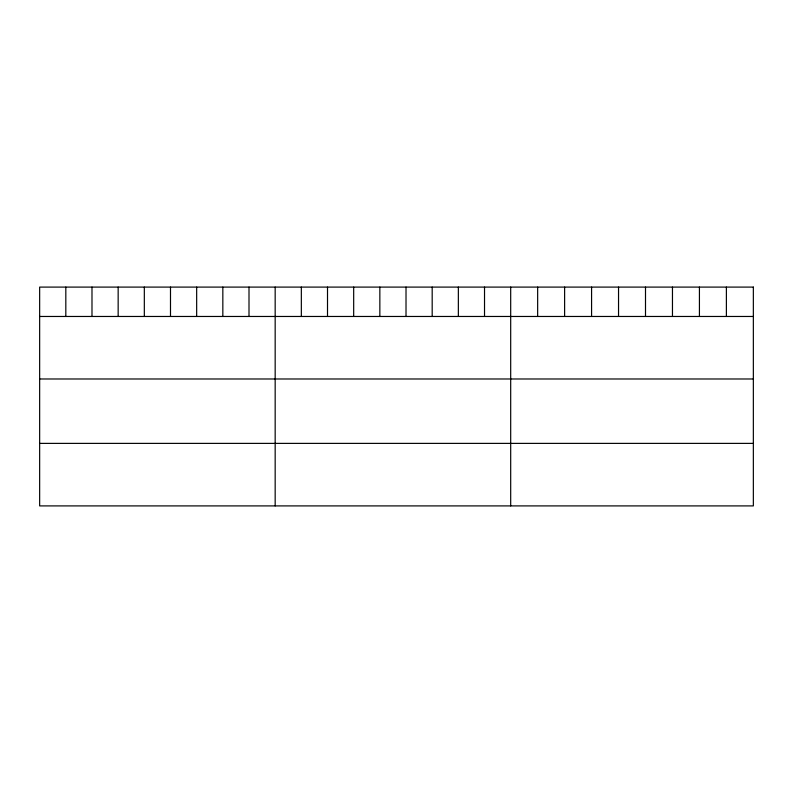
<?xml version="1.0" encoding="UTF-8"?>
<svg xmlns="http://www.w3.org/2000/svg" width="793" height="793" viewBox="0 0 793 793"><rect width="100%" height="100%" fill="white"/><g stroke="black" fill="none" stroke-linecap="round" stroke-linejoin="round"><path stroke-width="1.19" d="M39.65 316.466L753.35 316.466M39.65 378.985L753.35 378.985M39.65 443.386L753.35 443.386M726.388 287.096L726.388 316.466M699.426 287.096L699.426 316.466M672.464 287.096L672.464 316.466M645.502 287.096L645.502 316.466M618.54 287.096L618.54 316.466M591.578 287.096L591.578 316.466M564.616 287.096L564.616 316.466M537.654 287.096L537.654 316.466M510.692 287.096L510.692 505.904M484.523 287.096L484.523 316.466M458.354 287.096L458.354 316.466M432.185 287.096L432.185 316.466M406.016 287.096L406.016 316.466M379.847 287.096L379.847 316.466M353.678 287.096L353.678 316.466M327.509 287.096L327.509 316.466M301.34 287.096L301.34 316.466M275.171 287.096L275.171 505.904M249.002 287.096L249.002 316.466M222.833 287.096L222.833 316.466M196.664 287.096L196.664 316.466M170.495 287.096L170.495 316.466M144.326 287.096L144.326 316.466M118.157 287.096L118.157 316.466M91.988 287.096L91.988 316.466M65.819 287.096L65.819 316.466M753.35 287.096L39.65 287.096L39.65 505.904L753.35 505.904L753.35 287.096"/></g></svg>
